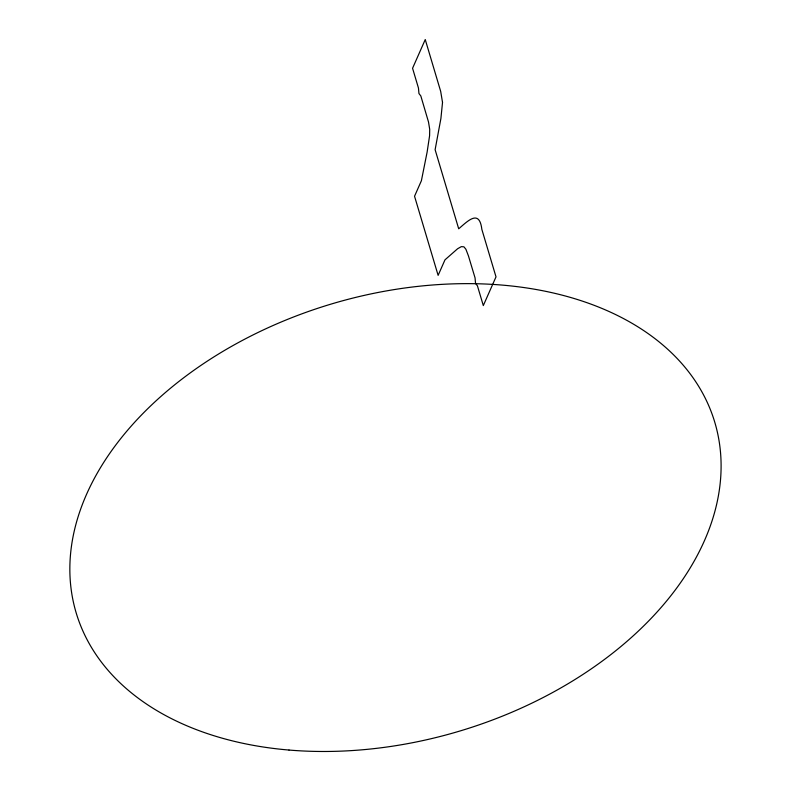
<?xml version="1.0" encoding="UTF-8"?>
<svg xmlns="http://www.w3.org/2000/svg" width="791" height="791" viewBox="0 0 791 791"><rect width="100%" height="100%" fill="white"/><g stroke="black" fill="none" stroke-linecap="round" stroke-linejoin="round"><path stroke-width="1.19" d="M442.525 102.415L440.903 118.482L435.119 149.697L458.701 228.797C468.193 220.62 479.415 209.061 481.857 229.4L496.006 276.87L483.311 305.573L477.418 285.798L475.549 283.405L475.055 277.888L468.43 255.859L465.889 249.234L463.912 246.822L461.311 246.644L457.623 248.73L444.987 259.834L438.125 275.357L414.543 196.247L421.395 180.734L427.13 152.05L429.592 135.716L429.701 129.309L428.504 121.992L420.822 95.948L418.953 93.546L418.459 88.038L412.566 68.263L425.251 39.55L440.676 91.351L442.525 102.415M288.992 750.046A333.229 222.973 -16.6 0 0 715.212 423.729A333.229 222.973 -16.6 0 0 182.207 378.899A333.229 222.973 -16.6 0 0 288.992 750.046"/></g></svg>
